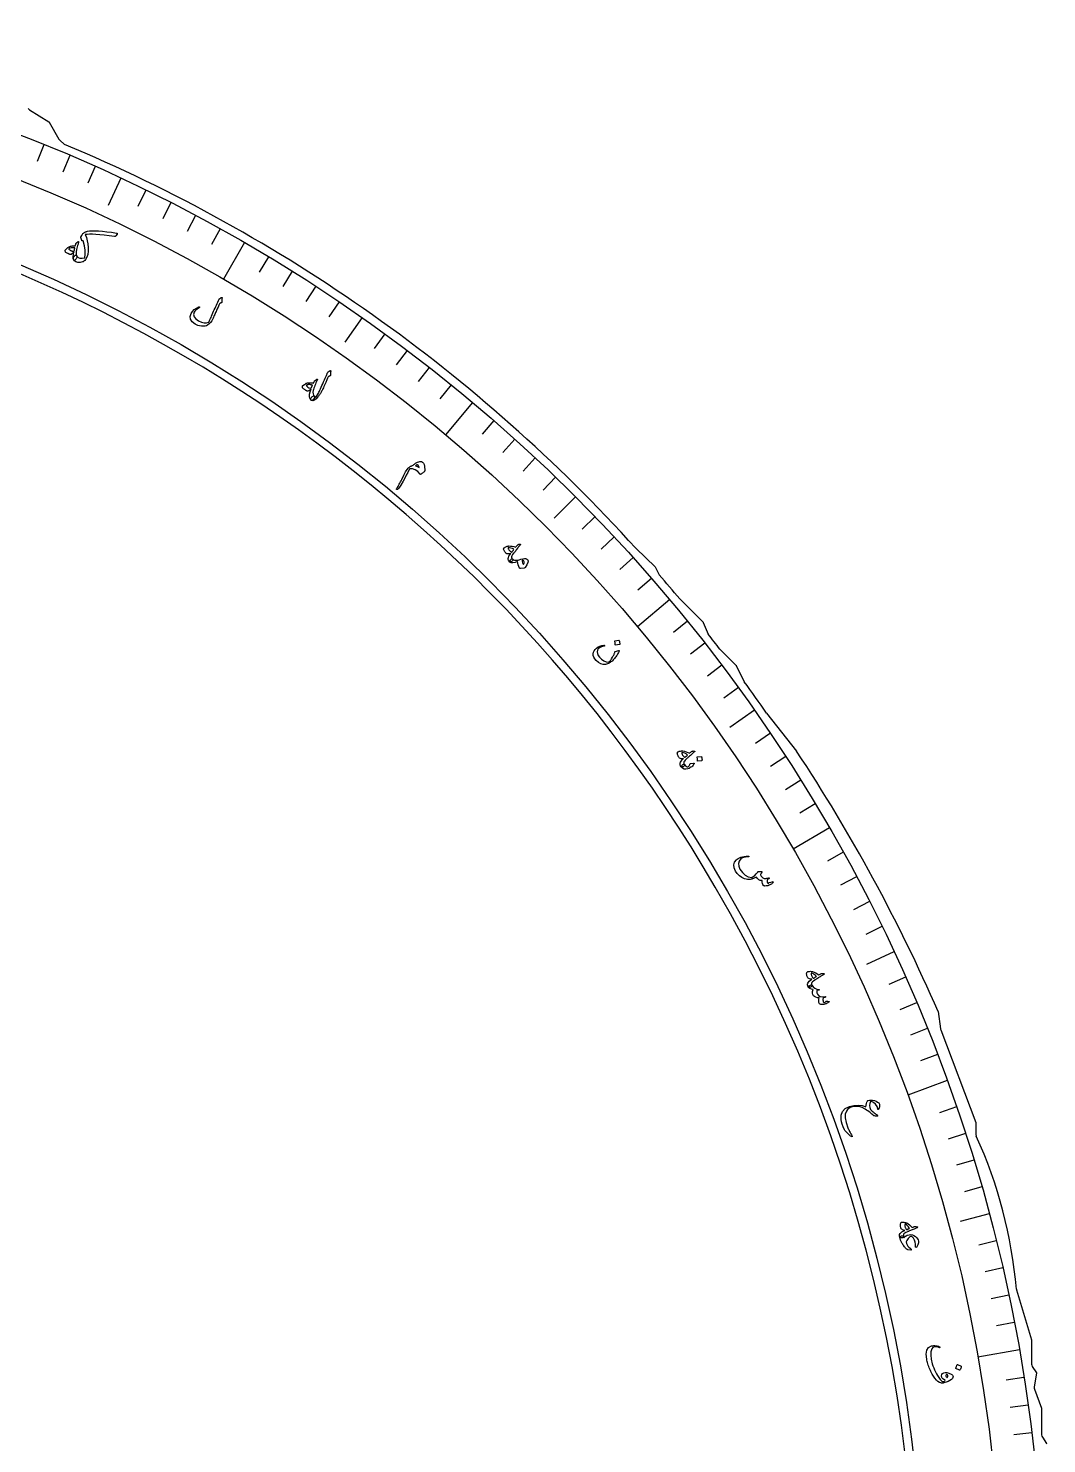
# Model space of a CAD drawing. Header units: millimetres. Extents: x -56 to 56, y -56 to 69.
# Drawn here: x 20.14 to 55.32, y 6.35 to 55.22 of the extents above; entities that cross this region are included whole.
import ezdxf

# ---------------------------------------------------------------- set-up
doc = ezdxf.new("R2010")
doc.units = ezdxf.units.MM
for name, color, linetype in [('CUT_INNER', 6, 'Continuous'), ('CUT_OUTER', 1, 'Continuous'), ('ENGRAVE', 7, 'Continuous'), ('ENGRAVE_FINE', 8, 'Continuous'), ('TEXT', 5, 'Continuous')]:
    doc.layers.add(name, color=color, linetype=linetype)

msp = doc.modelspace()

# ---------------------------------------------------------------- linework, layer by layer
at = {"layer": 'CUT_INNER'}
for centre, radius, start, end in [((0.0002, -0.0002), 50.7824, 92.30528, 30.23463), ((0.0007, 0.0007), 50.7815, 30.2341, 87.69566)]:
    msp.add_arc(centre, radius, start, end, dxfattribs=at)
at = {"layer": 'CUT_OUTER'}
for points in [[(20.1883, 52.4026), (20.856, 51.9855), (20.859, 51.9834), (20.861, 51.9803), (21.1948, 51.3951)], [(21.2274, 51.3555), (21.3992, 51.2084)], [(41.1367, 37.2561), (41.7969, 36.6295), (41.7992, 36.6271), (41.8007, 36.6243), (41.9357, 36.3541)], [(42.6461, 35.5182), (43.454, 34.71), (43.4564, 34.7074), (43.4579, 34.7042), (43.6308, 34.3012)], [(44.0362, 33.7793), (44.5881, 33.2274), (44.5907, 33.2244), (44.5927, 33.2209), (44.8746, 32.6572)], [(45.644, 31.5728), (46.6817, 30.2622)], [(51.571, 21.2709), (51.5717, 21.2672), (51.6559, 20.6768), (51.6592, 20.6607), (51.6642, 20.6449), (52.8786, 17.4352), (52.8797, 17.432), (52.8798, 17.4286), (52.8798, 17.0195)], [(54.2741, 11.6845), (54.2761, 11.6734), (54.2789, 11.6625), (54.798, 9.9319), (54.7989, 9.9284), (54.799, 9.9248), (54.799, 9.1015)], [(54.8243, 9.0181), (54.9719, 8.7975), (54.9737, 8.7945), (54.9733, 8.791), (54.8933, 8.3102)], [(54.9008, 8.233), (55.147, 7.5761), (55.148, 7.5729), (55.1481, 7.5696), (55.1481, 6.6584)], [(55.1734, 6.575), (55.3207, 6.3547), (55.3228, 6.3514)]]:
    msp.add_lwpolyline(points, dxfattribs=at)
for centre, radius, start, end in [((20.2678, 52.5298), 0.15, 213.69942, 238.00281), ((21.325, 51.4694), 0.15, 209.70003, 229.40728), ((0.0043, 0.0052), 55.4933, 42.16503, 67.3227), ((3.073, 2.6052), 51.4713, 39.75026, 40.97145), ((10.1859, 7.909), 42.6041, 37.38905, 38.27778), ((2.8451, 2.0181), 52.0119, 34.62695, 36.09173), ((-2.5961, -2.3592), 59.097, 23.568969, 33.504166), ((53.0298, 17.0195), 0.15, 180, 198.00746), ((38.4025, 10.3486), 15.9277, 4.81116, 24.57712), ((54.949, 9.1015), 0.15, 180, 213.7742), ((55.0413, 8.2856), 0.15, 170.55736, 200.54106), ((55.2981, 6.6584), 0.15, 180, 213.7742)]:
    msp.add_arc(centre, radius, start, end, dxfattribs=at)
at = {"layer": 'ENGRAVE'}
for points in [[(23.3357, 50.0436), (22.8971, 49.1029)], [(27.6085, 47.8193), (26.882, 46.561)], [(31.6711, 45.2311), (31.0759, 44.3809)], [(35.4928, 42.2986), (34.5588, 41.1856)], [(39.0443, 39.0443), (38.3104, 38.3104)], [(42.2986, 35.4928), (41.1856, 34.5588)], [(45.2311, 31.6711), (44.3809, 31.0759)], [(47.8193, 27.6085), (46.561, 26.882)], [(50.0436, 23.3357), (49.1029, 22.8971)], [(51.887, 18.8853), (50.5216, 18.3884)], [(53.3355, 14.2912), (52.333, 14.0226)], [(54.3781, 9.5883), (52.9472, 9.336)]]:
    msp.add_lwpolyline(points, dxfattribs=at)
for radius in [55.2169, 53.764, 51.0656]:
    msp.add_circle((0, 0), radius, dxfattribs=at)
at = {"layer": 'ENGRAVE_FINE'}
for points in [[(20.6846, 51.1963), (20.4514, 50.6189)], [(21.575, 50.8275), (21.3317, 50.2543)], [(22.4588, 50.4432), (22.2055, 49.8743)], [(24.2055, 49.6287), (23.9325, 49.069)], [(25.068, 49.1987), (24.7853, 48.6438)], [(25.9228, 48.7537), (25.6304, 48.2039)], [(26.7697, 48.2938), (26.4678, 47.7492)], [(28.4388, 47.3302), (28.1181, 46.7964)], [(29.2605, 46.8266), (28.9305, 46.2985)], [(30.0733, 46.3088), (29.7342, 45.7866)], [(30.8769, 45.7769), (30.5287, 45.2607)], [(32.4557, 44.6715), (32.0897, 44.1677)], [(33.2304, 44.0982), (32.8556, 43.6009)], [(33.9949, 43.5116), (33.6116, 43.0208)], [(34.7492, 42.9116), (34.3573, 42.4277)], [(36.2256, 41.6728), (35.817, 41.2028)], [(36.9474, 41.0342), (36.5307, 40.5714)], [(37.6579, 40.3831), (37.2332, 39.9277)], [(38.3569, 39.7197), (37.9243, 39.2718)], [(39.7197, 38.3569), (39.2718, 37.9243)], [(40.3831, 37.6579), (39.9277, 37.2332)], [(41.0342, 36.9474), (40.5714, 36.5307)], [(41.6728, 36.2256), (41.2028, 35.817)], [(42.9116, 34.7492), (42.4277, 34.3573)], [(43.5116, 33.9949), (43.0208, 33.6116)], [(44.0982, 33.2304), (43.6009, 32.8556)], [(44.6715, 32.4557), (44.1677, 32.0897)], [(45.7769, 30.8769), (45.2607, 30.5287)], [(46.3088, 30.0733), (45.7866, 29.7342)], [(46.8266, 29.2605), (46.2985, 28.9305)], [(47.3302, 28.4388), (46.7964, 28.1181)], [(48.2938, 26.7697), (47.7492, 26.4678)], [(48.7537, 25.9228), (48.2039, 25.6304)], [(49.1987, 25.068), (48.6438, 24.7853)], [(49.6287, 24.2055), (49.069, 23.9325)], [(50.4432, 22.4588), (49.8743, 22.2055)], [(50.8275, 21.575), (50.2543, 21.3317)], [(51.1963, 20.6846), (50.6189, 20.4514)], [(51.5495, 19.788), (50.9681, 19.5648)], [(52.2087, 17.9769), (51.6199, 17.7741)], [(52.5144, 17.063), (51.9222, 16.8705)], [(52.8042, 16.1439), (52.2087, 15.9618)], [(53.0779, 15.2199), (52.4794, 15.0482)], [(53.5768, 13.3582), (52.9726, 13.2075)], [(53.8017, 12.4211), (53.195, 12.281)], [(54.0103, 11.4802), (53.4012, 11.3508)], [(54.2025, 10.5359), (53.5912, 10.4171)], [(54.5371, 8.6378), (53.9221, 8.5404)], [(54.6796, 7.6847), (54.0629, 7.598)], [(54.8054, 6.7293), (54.1873, 6.6534)]]:
    msp.add_lwpolyline(points, dxfattribs=at)
at = {"layer": 'TEXT'}
for points in [[(23.1955, 48.1481), (23.2112, 48.1437), (23.2185, 48.1357), (23.2176, 48.1242), (23.2084, 48.1092), (23.163, 48.0552), (23.1506, 48.0418), (23.1388, 48.0324), (23.1277, 48.027), (23.1171, 48.0256), (22.9318, 48.0509), (22.7634, 48.0713), (22.6119, 48.087), (22.4772, 48.0981), (22.3594, 48.1045), (22.2587, 48.1062), (22.175, 48.1031), (22.1084, 48.0954), (22.149, 47.9912), (22.1796, 47.883), (22.2004, 47.7707), (22.2113, 47.6544), (22.2103, 47.5251), (22.1943, 47.4121), (22.1637, 47.3155), (22.1183, 47.2352), (22.0914, 47.2022), (22.0654, 47.1768), (22.0405, 47.1591), (22.0166, 47.1491), (21.9303, 47.1345), (21.8546, 47.1372), (21.7894, 47.1571), (21.7348, 47.1942), (21.7155, 47.2191), (21.7066, 47.2491), (21.708, 47.2841), (21.7198, 47.3241), (21.7338, 47.354), (21.7491, 47.3739), (21.7654, 47.3839), (21.783, 47.3839), (21.7902, 47.3802), (21.7982, 47.3735), (21.8073, 47.3638), (21.8173, 47.3511), (21.8627, 47.3077), (21.9235, 47.284), (21.9999, 47.28), (22.0919, 47.2955), (22.1107, 47.4162), (22.1085, 47.5536), (22.085, 47.708), (22.0399, 47.8791), (22.0379, 47.8825), (22.035, 47.8844), (22.0312, 47.8847), (22.0265, 47.8836), (22.005, 47.8781), (22.0002, 47.8772), (21.9961, 47.8783), (21.9927, 47.8815), (21.9901, 47.8867), (21.9567, 47.9942), (21.9578, 48.0007), (21.9633, 48.0142), (21.9733, 48.0346), (21.9877, 48.0619), (22.004, 48.0905), (22.019, 48.1133), (22.0326, 48.1303), (22.0449, 48.1416), (22.0631, 48.1547), (22.0811, 48.1664), (22.0988, 48.1768), (22.1161, 48.1858), (22.1333, 48.1935), (22.1502, 48.2), (22.1669, 48.2054), (22.1834, 48.2095), (22.259, 48.22), (22.3491, 48.2255), (22.4538, 48.2259), (22.5731, 48.2212), (22.7068, 48.2111), (22.8552, 48.1957), (23.018, 48.1747), (23.1955, 48.1481)], [(21.8173, 47.3511), (21.8234, 47.3313), (21.8212, 47.3087), (21.8106, 47.2833), (21.7918, 47.2551), (21.7659, 47.2257), (21.745, 47.2088), (21.7289, 47.2043), (21.7177, 47.2124), (21.6986, 47.2618), (21.6926, 47.3268), (21.6998, 47.4073), (21.7202, 47.5032), (21.6814, 47.4591), (21.6475, 47.4289), (21.6185, 47.4127), (21.5945, 47.4105), (21.5834, 47.4133), (21.5717, 47.417), (21.5595, 47.4216), (21.5468, 47.427), (21.5335, 47.4332), (21.5197, 47.4398), (21.5053, 47.4468), (21.4904, 47.4543), (21.4648, 47.469), (21.4453, 47.482), (21.4317, 47.4933), (21.4242, 47.503), (21.4176, 47.5246), (21.4162, 47.5436), (21.42, 47.5601), (21.4291, 47.574), (21.4714, 47.6147), (21.5064, 47.6455), (21.5339, 47.6665), (21.5541, 47.6776), (21.578, 47.686), (21.6027, 47.6932), (21.6279, 47.6992), (21.6539, 47.704), (21.6807, 47.7077), (21.7086, 47.7103), (21.7376, 47.7117), (21.7677, 47.7119), (21.7857, 47.7702), (21.7895, 47.7823), (21.7941, 47.7924), (21.7996, 47.8007), (21.8059, 47.8071), (21.8648, 47.857), (21.8746, 47.862), (21.8802, 47.8589), (21.8817, 47.8476), (21.8791, 47.8283), (21.8626, 47.7702), (21.8478, 47.7169), (21.8347, 47.6682), (21.8233, 47.6242), (21.8138, 47.5848), (21.8065, 47.5501), (21.8013, 47.5201), (21.7982, 47.4948), (21.7963, 47.4514), (21.7989, 47.4129), (21.8059, 47.3795), (21.8173, 47.3511)], [(21.7504, 47.6328), (21.6838, 47.6386), (21.6266, 47.6354), (21.5788, 47.6232), (21.5403, 47.6021), (21.5478, 47.5902), (21.5589, 47.5783), (21.5737, 47.5665), (21.5921, 47.5548), (21.6032, 47.5491), (21.6146, 47.5439), (21.6263, 47.5391), (21.6383, 47.5346), (21.6506, 47.5308), (21.6634, 47.5277), (21.6766, 47.5253), (21.6903, 47.5237), (21.7082, 47.5264), (21.7228, 47.5387), (21.7341, 47.5607), (21.7421, 47.5922), (21.7445, 47.6073), (21.7467, 47.6191), (21.7486, 47.6276), (21.7504, 47.6328)], [(26.8089, 45.9248), (26.8137, 45.9275), (26.8185, 45.9286), (26.8233, 45.9282), (26.828, 45.9262), (26.832, 45.9229), (26.8345, 45.9184), (26.8353, 45.9128), (26.8346, 45.9062), (26.8293, 45.868), (26.8273, 45.8336), (26.8286, 45.8028), (26.8331, 45.7757), (26.8338, 45.7666), (26.8307, 45.7583), (26.8237, 45.7509), (26.8129, 45.7444), (26.8069, 45.7417), (26.8012, 45.7391), (26.7957, 45.7366), (26.7905, 45.7341), (26.7856, 45.7318), (26.7811, 45.7298), (26.777, 45.7279), (26.7732, 45.7263), (26.7666, 45.7232), (26.7604, 45.7185), (26.7547, 45.7122), (26.7494, 45.7043), (26.7374, 45.6802), (26.7248, 45.6537), (26.7114, 45.6248), (26.6973, 45.5936), (26.6824, 45.56), (26.6666, 45.5241), (26.6499, 45.4859), (26.6323, 45.4455), (26.6153, 45.4048), (26.599, 45.3667), (26.5835, 45.3312), (26.5687, 45.2984), (26.5546, 45.268), (26.5414, 45.2399), (26.5289, 45.2142), (26.5173, 45.1908), (26.48, 45.1233), (26.4376, 45.0634), (26.3901, 45.0113), (26.3375, 44.9669), (26.299, 44.9453), (26.2515, 44.9323), (26.1949, 44.9279), (26.1294, 44.932), (26.0622, 44.9429), (26.0019, 44.958), (25.9485, 44.9773), (25.9021, 45.0008), (25.7981, 45.0813), (25.7416, 45.1705), (25.7327, 45.2687), (25.7714, 45.3759), (25.8186, 45.4454), (25.8782, 45.5058), (25.9501, 45.5572), (26.0345, 45.5994), (26.0402, 45.6014), (26.0452, 45.6018), (26.0496, 45.6005), (26.0532, 45.5977), (26.0565, 45.5936), (26.0585, 45.5897), (26.0592, 45.5858), (26.0586, 45.582), (26.0568, 45.5769), (26.0541, 45.5725), (26.0505, 45.5689), (26.0459, 45.5661), (25.9805, 45.5235), (25.9299, 45.4844), (25.894, 45.4487), (25.8728, 45.4164), (25.8542, 45.3315), (25.874, 45.2536), (25.932, 45.1824), (26.0283, 45.1179), (26.1243, 45.0756), (26.2141, 45.0538), (26.2979, 45.0527), (26.3758, 45.0722), (26.3885, 45.0962), (26.4027, 45.1246), (26.4184, 45.1574), (26.4357, 45.1945), (26.4545, 45.2362), (26.4748, 45.2825), (26.4965, 45.3335), (26.5197, 45.3891), (26.5442, 45.4461), (26.5685, 45.5021), (26.5927, 45.5571), (26.6167, 45.611), (26.6406, 45.6639), (26.6646, 45.7156), (26.6885, 45.7662), (26.7125, 45.8157), (26.7336, 45.8645), (26.7369, 45.8695), (26.7405, 45.874), (26.7444, 45.8777), (26.7486, 45.8809)], [(29.987, 42.7111), (29.9763, 42.6498), (29.9793, 42.5966), (29.9959, 42.5515), (30.0263, 42.5145), (30.0343, 42.5039), (30.0373, 42.4906), (30.0354, 42.4746), (30.0284, 42.456), (30.0237, 42.4469), (30.0185, 42.4378), (30.0128, 42.4289), (30.0068, 42.42), (30.0002, 42.4113), (29.9929, 42.4031), (29.9851, 42.3954), (29.9766, 42.388), (29.9616, 42.3768), (29.9486, 42.3698), (29.9377, 42.3671), (29.9289, 42.3686), (29.9079, 42.3834), (29.8904, 42.4014), (29.8763, 42.4227), (29.8657, 42.4473), (29.8558, 42.5099), (29.8609, 42.5839), (29.881, 42.6695), (29.9161, 42.7665), (29.8699, 42.7268), (29.8308, 42.7011), (29.7986, 42.6895), (29.7735, 42.6919), (29.7625, 42.697), (29.7512, 42.7028), (29.7395, 42.7092), (29.7275, 42.7164), (29.7151, 42.7243), (29.7022, 42.7331), (29.6888, 42.7426), (29.6749, 42.753), (29.6499, 42.7729), (29.6316, 42.7896), (29.6201, 42.803), (29.6152, 42.8132), (29.6113, 42.836), (29.6128, 42.8554), (29.6199, 42.8715), (29.6324, 42.8844), (29.6799, 42.9185), (29.7182, 42.9439), (29.7475, 42.9604), (29.7676, 42.9682), (29.7912, 42.9733), (29.8162, 42.977), (29.8426, 42.9793), (29.8703, 42.9801), (29.8994, 42.9795), (29.9299, 42.9774), (29.9618, 42.9738), (29.9951, 42.9689), (30.0229, 43.0251), (30.0266, 43.0317), (30.03, 43.0377), (30.0332, 43.0432), (30.0361, 43.0481), (30.0389, 43.0524), (30.0418, 43.0559), (30.0448, 43.0587), (30.0478, 43.0608), (30.1151, 43.1027), (30.1259, 43.1071), (30.131, 43.103), (30.1305, 43.0905), (30.1244, 43.0697), (30.1012, 43.0208), (30.0798, 42.973), (30.0603, 42.9264), (30.0425, 42.8808), (30.0264, 42.8364), (30.0118, 42.7933), (29.9986, 42.7516), (29.987, 42.7111)], [(30.5586, 43.3965), (30.5653, 43.4009), (30.5715, 43.4031), (30.5773, 43.4029), (30.5826, 43.4005), (30.5864, 43.3967), (30.5887, 43.3919), (30.5894, 43.386), (30.5887, 43.3791), (30.582, 43.3452), (30.5796, 43.3129), (30.5815, 43.2819), (30.5879, 43.2524), (30.5886, 43.2408), (30.5852, 43.2309), (30.5778, 43.2228), (30.5662, 43.2163), (30.5594, 43.2136), (30.5525, 43.2108), (30.5455, 43.2082), (30.5384, 43.2056), (30.5314, 43.203), (30.5244, 43.2003), (30.5175, 43.1976), (30.5106, 43.1948), (30.5027, 43.182), (30.4844, 43.1435), (30.4559, 43.0792), (30.417, 42.9891), (30.3957, 42.9396), (30.3755, 42.8933), (30.3563, 42.8501), (30.3381, 42.8102), (30.3209, 42.7735), (30.3048, 42.7403), (30.2896, 42.7105), (30.2755, 42.6842), (30.2616, 42.6598), (30.2473, 42.6357), (30.2324, 42.612), (30.2171, 42.5886), (30.2013, 42.5655), (30.1849, 42.5425), (30.1679, 42.5197), (30.1503, 42.4971), (30.0861, 42.425), (30.0279, 42.3798), (29.9758, 42.3614), (29.9298, 42.3698), (29.9123, 42.3814), (29.9021, 42.396), (29.8992, 42.4135), (29.9035, 42.434), (29.913, 42.4549), (29.9258, 42.4738), (29.9419, 42.4906), (29.9613, 42.5053), (29.9817, 42.5172), (29.9991, 42.5228), (30.0136, 42.5222), (30.0251, 42.5154), (30.033, 42.5089), (30.0402, 42.503), (30.0466, 42.4979), (30.0521, 42.4934), (30.057, 42.4898), (30.0615, 42.487), (30.0656, 42.4851), (30.0692, 42.4842), (30.0882, 42.499), (30.1104, 42.5263), (30.1357, 42.5661), (30.1643, 42.6185), (30.1802, 42.6503), (30.198, 42.687), (30.2177, 42.7288), (30.2392, 42.7755), (30.2627, 42.8273), (30.2883, 42.8841), (30.316, 42.946), (30.3458, 43.0129), (30.3748, 43.0784), (30.4001, 43.136), (30.4218, 43.1858), (30.4398, 43.2277), (30.4542, 43.2617), (30.4652, 43.2876), (30.4727, 43.3056), (30.4767, 43.3156), (30.4829, 43.328), (30.4914, 43.3399), (30.5022, 43.3514), (30.5154, 43.3624), (30.5226, 43.3674), (30.5293, 43.3723), (30.5355, 43.3769), (30.5412, 43.3813), (30.5463, 43.3854), (30.5509, 43.3893), (30.555, 43.393), (30.5586, 43.3965)], [(29.9616, 42.8938), (29.9506, 42.8974), (29.9391, 42.901), (29.9271, 42.9044), (29.9145, 42.9077), (29.9013, 42.9107), (29.8874, 42.9129), (29.8728, 42.9145), (29.8574, 42.9153), (29.8423, 42.916), (29.8275, 42.9158), (29.813, 42.9146), (29.7988, 42.9126), (29.785, 42.9095), (29.7717, 42.9054), (29.7588, 42.9003), (29.7464, 42.8941), (29.7663, 42.8608), (29.7965, 42.8325), (29.8368, 42.809), (29.8874, 42.7903), (29.8974, 42.7904), (29.9075, 42.7948), (29.9179, 42.8035), (29.9285, 42.8166)], [(33.42, 40.1224), (33.4391, 40.1388), (33.4586, 40.1546), (33.4786, 40.1699), (33.4991, 40.1847), (33.5201, 40.1988), (33.5416, 40.2117), (33.5636, 40.2236), (33.5861, 40.2345), (33.6302, 40.2514), (33.669, 40.2608), (33.7026, 40.2627), (33.7309, 40.2571), (33.7647, 40.2374), (33.7922, 40.2041), (33.8132, 40.1571), (33.8278, 40.0965), (33.8308, 40.0785), (33.8331, 40.0605), (33.8349, 40.0425), (33.8362, 40.0244), (33.837, 40.0062), (33.8373, 39.9878), (33.8373, 39.9693), (33.8369, 39.9506), (33.836, 39.9403), (33.8338, 39.9314), (33.8302, 39.9238), (33.8253, 39.9177), (33.8008, 39.8969), (33.7788, 39.8785), (33.7594, 39.8624), (33.7424, 39.8486), (33.7281, 39.8373), (33.7169, 39.8287), (33.7087, 39.8228), (33.7035, 39.8195), (33.6954, 39.8169), (33.688, 39.8173), (33.6813, 39.8207), (33.6754, 39.827), (33.5947, 39.9172), (33.5085, 39.9766), (33.4171, 40.0053), (33.3206, 40.0032), (33.3117, 40.0005), (33.3044, 39.9964), (33.2988, 39.991), (33.2948, 39.9842), (33.2488, 39.8865), (33.199, 39.7863), (33.1455, 39.6836), (33.0883, 39.5784), (33.0073, 39.4402), (32.9427, 39.346), (32.8945, 39.2958), (32.8627, 39.2895), (32.8576, 39.2963), (32.8573, 39.3062), (32.8618, 39.3191), (32.8711, 39.3351), (32.8926, 39.3667), (32.9141, 39.4003), (32.9356, 39.436), (32.957, 39.4737), (32.9785, 39.5132), (33.0001, 39.5545), (33.0218, 39.5974), (33.0437, 39.6419), (33.1169, 39.7914), (33.1787, 39.9067), (33.2291, 39.9878), (33.2683, 40.0345), (33.2899, 40.0535), (33.3108, 40.0702), (33.3311, 40.0844), (33.3508, 40.0962), (33.3696, 40.1058), (33.3875, 40.1134), (33.4042, 40.1189), (33.42, 40.1224)], [(33.5186, 40.1149), (33.5335, 40.1103), (33.5486, 40.1048), (33.564, 40.0984), (33.5797, 40.0911), (33.5956, 40.0831), (33.6116, 40.0743), (33.6278, 40.0647), (33.6441, 40.0544), (33.6366, 40.0873), (33.6274, 40.1124), (33.6164, 40.1296), (33.6036, 40.139), (33.5832, 40.144), (33.5623, 40.1417), (33.5407, 40.132), (33.5186, 40.1149)], [(37.1253, 37.4084), (37.1387, 37.4088), (37.1446, 37.4045), (37.1432, 37.3956), (37.1343, 37.382), (37.1283, 37.3744), (37.1201, 37.3638), (37.1098, 37.3502), (37.0972, 37.3335), (37.0822, 37.3138), (37.0647, 37.2909), (37.0446, 37.2648), (37.0218, 37.2355), (36.9995, 37.2068), (36.9795, 37.1811), (36.9618, 37.1584), (36.9464, 37.1387), (36.9334, 37.1222), (36.9229, 37.1088), (36.9148, 37.0985), (36.9092, 37.0914), (36.8749, 37.0457), (36.852, 37.0065), (36.8405, 36.9738), (36.8403, 36.9476), (36.8443, 36.9332), (36.852, 36.9188), (36.8635, 36.9042), (36.8786, 36.8895), (36.886, 36.8793), (36.8884, 36.8682), (36.8859, 36.8563), (36.8785, 36.8435), (36.8673, 36.8304), (36.8546, 36.8186), (36.8404, 36.8079), (36.8247, 36.7985), (36.81, 36.7919), (36.7976, 36.7883), (36.7876, 36.788), (36.7798, 36.7907), (36.7515, 36.8196), (36.7321, 36.8494), (36.7215, 36.8802), (36.7198, 36.912), (36.7278, 36.9483), (36.7452, 36.9891), (36.772, 37.0345), (36.8082, 37.0845), (36.7665, 37.0736), (36.7302, 37.0685), (36.6991, 37.0693), (36.6734, 37.0761), (36.6568, 37.0858), (36.6399, 37.0999), (36.6227, 37.1184), (36.6052, 37.1413), (36.5885, 37.1672), (36.5761, 37.1906), (36.5679, 37.2114), (36.564, 37.2297), (36.5639, 37.2476), (36.5673, 37.2629), (36.5741, 37.2756), (36.5844, 37.2858), (36.5996, 37.2962), (36.6179, 37.3062), (36.6394, 37.3158), (36.6641, 37.325), (36.6898, 37.3334), (36.7109, 37.3394), (36.7276, 37.343), (36.7397, 37.3443), (36.7974, 37.3414), (36.8563, 37.334), (36.9163, 37.3222), (36.9774, 37.3059), (36.9969, 37.3284), (37.014, 37.3477), (37.0286, 37.3637), (37.0408, 37.3764), (37.0518, 37.3863), (37.0629, 37.3938), (37.0742, 37.3989), (37.0857, 37.4018)], [(36.9185, 37.2309), (36.8649, 37.2569), (36.8141, 37.2736), (36.7664, 37.2811), (36.7216, 37.2793), (36.717, 37.2776), (36.7142, 37.2746), (36.7132, 37.2704), (36.714, 37.265), (36.7207, 37.2487), (36.7295, 37.2326), (36.7404, 37.2167), (36.7534, 37.2011), (36.7685, 37.1856), (36.7858, 37.1704), (36.8052, 37.1554), (36.8267, 37.1406), (36.8304, 37.1386), (36.8349, 37.1373), (36.8403, 37.1365), (36.8465, 37.1362), (36.8548, 37.1459), (36.8633, 37.1562), (36.872, 37.1671), (36.8809, 37.1786), (36.89, 37.1908), (36.8993, 37.2035), (36.9088, 37.2169), (36.9185, 37.2309)], [(37.3847, 36.8822), (37.4066, 36.8354), (37.4003, 36.7724), (37.3655, 36.6935), (37.3024, 36.5985), (37.2973, 36.5922), (37.2919, 36.5876), (37.2862, 36.5846), (37.2803, 36.5833), (37.1442, 36.569), (37.1355, 36.5686), (37.1278, 36.5707), (37.1213, 36.5753), (37.1159, 36.5823), (37.0894, 36.6373), (37.0691, 36.6937), (37.055, 36.7514), (37.0472, 36.8105), (36.9572, 36.7749), (36.8826, 36.7597), (36.8235, 36.765), (36.7798, 36.7907), (36.7774, 36.7961), (36.7777, 36.8044), (36.7807, 36.8158), (36.7865, 36.8302), (36.8048, 36.8618), (36.8224, 36.8842), (36.8394, 36.8975), (36.8556, 36.9016), (36.8616, 36.9004), (36.8674, 36.898), (36.8731, 36.8944), (36.8786, 36.8895), (36.9078, 36.8689), (36.9438, 36.8562), (36.9866, 36.8514), (37.0364, 36.8544), (37.062, 36.8595), (37.1026, 36.8694), (37.1581, 36.8839), (37.2287, 36.9031), (37.2785, 36.9127), (37.3211, 36.9124), (37.3565, 36.9023), (37.3847, 36.8822)], [(37.1978, 36.855), (37.201, 36.8172), (37.21, 36.7797), (37.2247, 36.7424), (37.2452, 36.7054), (37.2654, 36.7284), (37.2774, 36.7518), (37.2811, 36.7755), (37.2766, 36.7996), (37.2651, 36.8212), (37.2482, 36.8377), (37.2257, 36.8489), (37.1978, 36.855)], [(40.5508, 33.7157), (40.539, 33.6889), (40.5261, 33.6616), (40.512, 33.6339), (40.4968, 33.6058), (40.4801, 33.5773), (40.4618, 33.5483), (40.4417, 33.519), (40.4199, 33.4894), (40.3974, 33.4608), (40.3741, 33.4337), (40.3498, 33.4082), (40.3246, 33.3842), (40.2985, 33.3617), (40.2713, 33.3406), (40.2431, 33.3209), (40.2139, 33.3026), (40.1814, 33.2855), (40.1493, 33.2722), (40.1176, 33.2627), (40.0863, 33.2571), (40.0037, 33.2576), (39.9219, 33.2805), (39.8408, 33.3257), (39.7604, 33.3931), (39.7109, 33.4491), (39.6763, 33.5056), (39.6567, 33.5627), (39.652, 33.6203), (39.662, 33.6753), (39.6848, 33.7267), (39.7203, 33.7745), (39.7686, 33.8187), (39.8271, 33.8569), (39.8899, 33.8857), (39.9571, 33.9052), (40.0287, 33.9152), (40.038, 33.9151), (40.0448, 33.9131), (40.0491, 33.9092), (40.0509, 33.9034), (40.0505, 33.8964), (40.0463, 33.8909), (40.0382, 33.8869), (40.0262, 33.8846), (39.9426, 33.8642), (39.8774, 33.8338), (39.8305, 33.7936), (39.8019, 33.7434), (39.7921, 33.6878), (39.8013, 33.6289), (39.8295, 33.5666), (39.8767, 33.5008), (39.9467, 33.4323), (40.0221, 33.3822), (40.103, 33.3503), (40.1896, 33.3367), (40.192, 33.337), (40.1949, 33.3382), (40.1984, 33.3403), (40.2023, 33.3433), (40.2308, 33.3698), (40.2604, 33.4051), (40.2911, 33.4491), (40.3228, 33.5019), (40.338, 33.5294), (40.3518, 33.5553), (40.3643, 33.5796), (40.3755, 33.6024), (40.3852, 33.6235), (40.3934, 33.6431), (40.3999, 33.6611), (40.4048, 33.6775), (40.4077, 33.6858), (40.4114, 33.6921), (40.4158, 33.6966), (40.4211, 33.6992), (40.5394, 33.7367), (40.5473, 33.7376), (40.5519, 33.7344), (40.5531, 33.7271), (40.5508, 33.7157)], [(40.5433, 34.0876), (40.5461, 34.0873), (40.5487, 34.086), (40.5513, 34.0835), (40.5538, 34.08), (40.5641, 34.0487), (40.5711, 34.0171), (40.5749, 33.985), (40.5755, 33.9526), (40.5747, 33.9488), (40.573, 33.9459), (40.5704, 33.9442), (40.567, 33.9435), (40.4292, 33.9242), (40.4253, 33.9245), (40.4225, 33.9267), (40.4209, 33.931), (40.4204, 33.9372), (40.4199, 33.9425), (40.419, 33.9508), (40.4177, 33.9621), (40.4158, 33.9763), (40.4135, 33.9936), (40.4104, 34.0142), (40.4065, 34.038), (40.402, 34.0651), (40.4018, 34.069), (40.4025, 34.0717), (40.4043, 34.0732), (40.4071, 34.0735)], [(43.1467, 30.2661), (43.16, 30.2641), (43.1651, 30.2589), (43.1621, 30.2503), (43.1509, 30.2385), (43.1437, 30.2321), (43.1338, 30.2231), (43.1211, 30.2115), (43.1058, 30.1973), (43.0876, 30.1805), (43.0663, 30.1611), (43.0419, 30.139), (43.0144, 30.1142), (42.9873, 30.0899), (42.963, 30.0681), (42.9416, 30.0489), (42.923, 30.0322), (42.9073, 30.0182), (42.8946, 30.0069), (42.8848, 29.9982), (42.878, 29.9923), (42.8363, 29.9533), (42.8068, 29.9188), (42.7896, 29.8886), (42.7848, 29.8628), (42.7863, 29.848), (42.7913, 29.8324), (42.8, 29.8161), (42.8123, 29.7989), (42.8178, 29.7875), (42.8182, 29.7762), (42.8137, 29.7649), (42.8041, 29.7537), (42.7908, 29.7427), (42.7762, 29.7333), (42.7603, 29.7253), (42.7432, 29.7189), (42.7275, 29.7149), (42.7147, 29.7136), (42.7048, 29.715), (42.6976, 29.7191), (42.6749, 29.7525), (42.661, 29.7853), (42.656, 29.8175), (42.6599, 29.8491), (42.6742, 29.8834), (42.6985, 29.9205), (42.733, 29.9605), (42.7775, 30.0033), (42.7345, 29.9998), (42.6978, 30.0013), (42.6674, 30.0076), (42.6433, 30.0188), (42.6286, 30.0313), (42.6145, 30.0482), (42.6008, 30.0694), (42.5876, 30.095), (42.5758, 30.1235), (42.5677, 30.1487), (42.5633, 30.1706), (42.5627, 30.1893), (42.5658, 30.2069), (42.5718, 30.2214), (42.5808, 30.2327), (42.5927, 30.2409), (42.6094, 30.2484), (42.6293, 30.255), (42.6522, 30.2607), (42.6781, 30.2654), (42.7048, 30.2691), (42.7267, 30.2713), (42.7437, 30.2719), (42.7559, 30.271), (42.8122, 30.258), (42.8688, 30.2403), (42.9258, 30.2181), (42.9831, 30.1913), (43.0063, 30.2101), (43.0265, 30.226), (43.0437, 30.2392), (43.0579, 30.2495), (43.0704, 30.2573), (43.0827, 30.2627), (43.0948, 30.2658), (43.1066, 30.2666)], [(43.0196, 29.8297), (43.1235, 29.8487), (43.1359, 29.8494), (43.1429, 29.846), (43.1445, 29.8384), (43.1407, 29.8266), (43.1246, 29.7984), (43.1056, 29.772), (43.0838, 29.7475), (43.0591, 29.7248), (43.0315, 29.704), (43.0006, 29.6849), (42.9665, 29.6676), (42.9292, 29.6521), (42.8599, 29.6353), (42.7982, 29.6409), (42.7442, 29.6689), (42.6976, 29.7191), (42.6972, 29.7284), (42.7048, 29.7434), (42.7204, 29.7643), (42.7441, 29.791), (42.7579, 29.8036), (42.7707, 29.8119), (42.7824, 29.8159), (42.7931, 29.8157), (42.7986, 29.8135), (42.8037, 29.8099), (42.8083, 29.8051), (42.8123, 29.7989), (42.8379, 29.7645), (42.8663, 29.7389), (42.8976, 29.7221), (42.9317, 29.714), (42.9339, 29.7141), (42.9361, 29.7152), (42.9383, 29.7172), (42.9406, 29.7202), (42.9552, 29.7377), (42.9684, 29.7578), (42.9803, 29.7806), (42.9908, 29.8059), (42.9952, 29.8149), (43.0015, 29.8218), (43.0096, 29.8268), (43.0196, 29.8297)], [(42.9119, 30.1279), (42.8636, 30.163), (42.8167, 30.1884), (42.771, 30.2041), (42.7266, 30.2103), (42.7218, 30.2094), (42.7185, 30.207), (42.7168, 30.203), (42.7166, 30.1976), (42.7203, 30.1803), (42.7261, 30.1629), (42.734, 30.1454), (42.7441, 30.1277), (42.7563, 30.1098), (42.7706, 30.0918), (42.787, 30.0735), (42.8055, 30.0552), (42.8088, 30.0526), (42.8131, 30.0505), (42.8182, 30.0488), (42.8242, 30.0474), (42.8341, 30.0555), (42.8443, 30.0641), (42.8548, 30.0733), (42.8656, 30.0831), (42.8767, 30.0934), (42.8881, 30.1044), (42.8998, 30.1159), (42.9119, 30.1279)], [(43.3937, 30.0719), (43.3965, 30.0714), (43.399, 30.0699), (43.4013, 30.0672), (43.4034, 30.0634), (43.4107, 30.0314), (43.4147, 29.9993), (43.4155, 29.9672), (43.413, 29.9349), (43.4118, 29.9311), (43.4099, 29.9285), (43.4072, 29.927), (43.4037, 29.9266), (43.2649, 29.92), (43.261, 29.9206), (43.2584, 29.9231), (43.2572, 29.9275), (43.2573, 29.9337), (43.2573, 29.9391), (43.2572, 29.9474), (43.2569, 29.9587), (43.2565, 29.973), (43.2557, 29.9904), (43.2546, 30.0111), (43.253, 30.0351), (43.2511, 30.0624), (43.2512, 30.0663), (43.2522, 30.069), (43.2541, 30.0703), (43.2569, 30.0703)], [(45.8471, 25.7546), (45.8544, 25.7555), (45.8603, 25.7548), (45.865, 25.7525), (45.8683, 25.7486), (45.8708, 25.7425), (45.8715, 25.7365), (45.8704, 25.7306), (45.8674, 25.7248), (45.8548, 25.7076), (45.8369, 25.6903), (45.8137, 25.6729), (45.7852, 25.6555), (45.736, 25.6318), (45.6858, 25.6154), (45.6347, 25.6062), (45.5826, 25.6042), (45.5689, 25.6059), (45.557, 25.6094), (45.547, 25.6148), (45.5387, 25.6222), (45.518, 25.654), (45.5038, 25.6929), (45.496, 25.7387), (45.4947, 25.7916), (45.4285, 25.7991), (45.3745, 25.8218), (45.3326, 25.8595), (45.3027, 25.9123), (45.2733, 25.8978), (45.2446, 25.8847), (45.2165, 25.8729), (45.1891, 25.8625), (45.1622, 25.8533), (45.1356, 25.8454), (45.1093, 25.8387), (45.0834, 25.8331), (45.0345, 25.8266), (44.9855, 25.8275), (44.9362, 25.8358), (44.8867, 25.8514), (44.7899, 25.8988), (44.7059, 25.9593), (44.6347, 26.0331), (44.5762, 26.1202), (44.5304, 26.2301), (44.5195, 26.332), (44.5435, 26.426), (44.6026, 26.5122), (44.6289, 26.5348), (44.6631, 26.5562), (44.7051, 26.5765), (44.7551, 26.5957), (44.8123, 26.6127), (44.8745, 26.6257), (44.9419, 26.6346), (45.0143, 26.6396), (45.0191, 26.6394), (45.0232, 26.6381), (45.0267, 26.6357), (45.0294, 26.6323), (45.0313, 26.6283), (45.0322, 26.6245), (45.0322, 26.6207), (45.0312, 26.6171), (45.0286, 26.6136), (45.0253, 26.6109), (45.0213, 26.6092), (45.0165, 26.6084), (44.9211, 26.6002), (44.8465, 26.587), (44.7926, 26.569), (44.7593, 26.5461), (44.7028, 26.4673), (44.6785, 26.3818), (44.6862, 26.2894), (44.7259, 26.1901), (44.8086, 26.0672), (44.9042, 25.9779), (45.0128, 25.9221), (45.1346, 25.8998), (45.1885, 25.931), (45.2405, 25.9726), (45.2905, 26.0245), (45.3387, 26.0867), (45.3432, 26.0937), (45.3479, 26.0987), (45.3528, 26.1019), (45.3579, 26.1031), (45.3771, 26.1045), (45.3951, 26.1057), (45.4121, 26.1067), (45.4279, 26.1075), (45.4424, 26.108), (45.4555, 26.1081), (45.4671, 26.1079), (45.4773, 26.1072), (45.482, 26.1062), (45.485, 26.104), (45.4862, 26.1005), (45.4856, 26.0958), (45.4847, 26.0931), (45.4832, 26.0891), (45.4811, 26.0838), (45.4783, 26.0773), (45.4749, 26.0697), (45.4706, 26.0612), (45.4655, 26.0518), (45.4595, 26.0414), (45.4484, 26.021), (45.4411, 26.0049), (45.4375, 25.9932), (45.4376, 25.9859), (45.4547, 25.9492), (45.4807, 25.9175), (45.5156, 25.8909), (45.5595, 25.8694), (45.5826, 25.8656), (45.6157, 25.8677), (45.6589, 25.8758), (45.7121, 25.8897), (45.7172, 25.891), (45.7221, 25.8909), (45.727, 25.8894), (45.7318, 25.8865), (45.7355, 25.8834), (45.7382, 25.8798), (45.7398, 25.8759), (45.7402, 25.8716), (45.7347, 25.8616), (45.7199, 25.8507), (45.6959, 25.8388), (45.6626, 25.8259), (45.6613, 25.7891), (45.6668, 25.7537), (45.6791, 25.7196), (45.6982, 25.687), (45.7078, 25.6929), (45.7151, 25.6987), (45.7201, 25.7043), (45.7228, 25.7097), (45.7249, 25.7154), (45.7278, 25.7197), (45.7315, 25.7227), (45.736, 25.7243)], [(47.621, 22.5813), (47.6337, 22.5772), (47.6379, 22.5712), (47.6335, 22.5632), (47.6205, 22.5534), (47.6123, 22.5483), (47.601, 22.5411), (47.5866, 22.5318), (47.5691, 22.5204), (47.5484, 22.5069), (47.5241, 22.4914), (47.4963, 22.4737), (47.465, 22.4539), (47.4342, 22.4344), (47.4066, 22.417), (47.3823, 22.4017), (47.3611, 22.3884), (47.3433, 22.3773), (47.3288, 22.3682), (47.3178, 22.3613), (47.3101, 22.3566), (47.2624, 22.3252), (47.2275, 22.2961), (47.2055, 22.2693), (47.1964, 22.2446), (47.1954, 22.2298), (47.1977, 22.2136), (47.2036, 22.196), (47.2128, 22.1771), (47.2162, 22.1649), (47.2148, 22.1536), (47.2084, 22.1433), (47.1971, 22.1338), (47.1821, 22.1253), (47.1661, 22.1184), (47.1492, 22.1133), (47.1312, 22.1097), (47.1151, 22.1085), (47.1022, 22.1094), (47.0927, 22.1124), (47.0863, 22.1177), (47.0695, 22.1544), (47.0613, 22.1891), (47.0618, 22.2216), (47.071, 22.2522), (47.0908, 22.2835), (47.1211, 22.316), (47.1617, 22.3496), (47.2128, 22.3843), (47.1699, 22.3882), (47.1339, 22.3958), (47.105, 22.4071), (47.0831, 22.4222), (47.0708, 22.437), (47.0597, 22.456), (47.0498, 22.4792), (47.0411, 22.5067), (47.0342, 22.5368), (47.0305, 22.563), (47.0298, 22.5853), (47.0324, 22.6038), (47.0384, 22.6207), (47.0467, 22.6339), (47.0575, 22.6436), (47.0706, 22.6497), (47.0884, 22.6543), (47.1091, 22.6574), (47.1325, 22.6592), (47.1589, 22.6595), (47.1859, 22.6586), (47.2078, 22.6571), (47.2247, 22.6549), (47.2365, 22.6519), (47.2898, 22.6296), (47.3427, 22.6027), (47.3951, 22.5712), (47.4471, 22.5351), (47.4731, 22.5497), (47.4957, 22.5621), (47.5149, 22.5722), (47.5306, 22.5799), (47.5443, 22.5855), (47.5574, 22.5888), (47.5698, 22.5898), (47.5815, 22.5886)], [(47.3662, 22.4846), (47.3246, 22.5273), (47.2826, 22.5602), (47.2402, 22.5835), (47.1974, 22.597), (47.1925, 22.5969), (47.1889, 22.5951), (47.1865, 22.5915), (47.1855, 22.5861), (47.1862, 22.5685), (47.189, 22.5504), (47.1939, 22.5318), (47.2008, 22.5126), (47.2098, 22.4929), (47.2209, 22.4727), (47.234, 22.452), (47.2492, 22.4308), (47.252, 22.4277), (47.2558, 22.4249), (47.2606, 22.4224), (47.2663, 22.42), (47.2774, 22.4263), (47.2889, 22.4331), (47.3008, 22.4404), (47.3131, 22.4482), (47.3258, 22.4566), (47.3389, 22.4654), (47.3523, 22.4748), (47.3662, 22.4846)], [(47.8028, 21.6201), (47.8064, 21.6179), (47.8073, 21.614), (47.8056, 21.6082), (47.8014, 21.6006), (47.7929, 21.5907), (47.7792, 21.58), (47.7604, 21.5684), (47.7364, 21.5559), (47.7087, 21.5429), (47.6808, 21.5321), (47.6527, 21.5235), (47.6244, 21.5173), (47.5671, 21.5103), (47.5232, 21.5114), (47.4926, 21.5207), (47.4753, 21.5381), (47.4557, 21.589), (47.4478, 21.6408), (47.4516, 21.6935), (47.467, 21.7471), (47.4028, 21.7496), (47.3478, 21.7622), (47.302, 21.7849), (47.2654, 21.8178), (47.2416, 21.859), (47.2324, 21.9076), (47.2376, 21.9636), (47.2573, 22.027), (47.1943, 22.0416), (47.1448, 22.0615), (47.1088, 22.0869), (47.0863, 22.1177), (47.087, 22.1263), (47.0956, 22.1382), (47.112, 22.1534), (47.1363, 22.1719), (47.162, 22.1865), (47.1833, 22.1923), (47.2003, 22.1891), (47.2128, 22.1771), (47.2578, 22.1193), (47.3128, 22.076), (47.3779, 22.0471), (47.4532, 22.0327), (47.4573, 22.032), (47.4606, 22.0306), (47.4631, 22.0287), (47.4648, 22.0261), (47.466, 22.0226), (47.4664, 22.0192), (47.4658, 22.0157), (47.4644, 22.0123), (47.4575, 22.0074), (47.4432, 22.0046), (47.4216, 22.0036), (47.3927, 22.0046), (47.3819, 21.9807), (47.3798, 21.9504), (47.3864, 21.9136), (47.4017, 21.8705), (47.4364, 21.8239), (47.4925, 21.795), (47.5701, 21.7837), (47.6693, 21.7901), (47.6743, 21.7905), (47.6783, 21.7899), (47.6812, 21.7885), (47.683, 21.7861), (47.6845, 21.782), (47.685, 21.7781), (47.6846, 21.7743), (47.6832, 21.7708), (47.6805, 21.7674), (47.6774, 21.7648), (47.674, 21.7628), (47.6704, 21.7615), (47.6046, 21.7486), (47.5975, 21.7254), (47.5937, 21.6997), (47.5931, 21.6714), (47.5958, 21.6405), (47.6015, 21.6119), (47.6091, 21.5916), (47.6187, 21.5797), (47.6302, 21.5761), (47.6438, 21.5794), (47.6611, 21.5888), (47.682, 21.6043), (47.7065, 21.626), (47.7152, 21.6281), (47.7341, 21.6278), (47.7634, 21.6252), (47.8028, 21.6201)], [(49.526, 18.1142), (49.5406, 18.0935), (49.5494, 18.0682), (49.5524, 18.0386), (49.5495, 18.0046), (49.5461, 17.9865), (49.5421, 17.9697), (49.5376, 17.954), (49.5326, 17.9394), (49.5272, 17.9261), (49.5214, 17.914), (49.5153, 17.9031), (49.5089, 17.8934), (49.5018, 17.886), (49.4959, 17.8858), (49.4911, 17.8929), (49.4873, 17.9072), (49.4613, 17.9972), (49.4127, 18.0716), (49.3416, 18.1303), (49.2479, 18.1734), (49.2428, 18.1737), (49.2382, 18.1719), (49.2341, 18.168), (49.2306, 18.1621), (49.2104, 18.0941), (49.2052, 18.0267), (49.2149, 17.9599), (49.2397, 17.8936), (49.2464, 17.8825), (49.2576, 17.8692), (49.2734, 17.8535), (49.2938, 17.8355), (49.3333, 17.8037), (49.3682, 17.7755), (49.3985, 17.751), (49.4241, 17.7302), (49.445, 17.7131), (49.4614, 17.6997), (49.4731, 17.6901), (49.4802, 17.6841), (49.4874, 17.6746), (49.4864, 17.6677), (49.4773, 17.6635), (49.46, 17.662), (49.4129, 17.6631), (49.3771, 17.6658), (49.3526, 17.6704), (49.3394, 17.6767), (49.3143, 17.7017), (49.2863, 17.7276), (49.2553, 17.7544), (49.2215, 17.7821), (49.1847, 17.8106), (49.145, 17.84), (49.1023, 17.8703), (49.0568, 17.9014), (48.9509, 17.9583), (48.8396, 17.9898), (48.7228, 17.9961), (48.6006, 17.9772), (48.5384, 17.9554), (48.4845, 17.9244), (48.4389, 17.8843), (48.4016, 17.835), (48.3649, 17.733), (48.3622, 17.602), (48.3931, 17.4418), (48.4576, 17.2522), (48.4698, 17.2237), (48.4835, 17.1931), (48.4987, 17.1606), (48.5154, 17.1261), (48.5337, 17.0897), (48.5536, 17.0515), (48.5751, 17.0116), (48.5982, 16.9699), (48.6017, 16.9625), (48.6033, 16.9567), (48.6028, 16.9524), (48.6004, 16.9496), (48.5831, 16.9515), (48.5506, 16.9722), (48.5029, 17.0116), (48.4399, 17.0696), (48.4039, 17.1055), (48.375, 17.1379), (48.3533, 17.1668), (48.3389, 17.1921), (48.2953, 17.2901), (48.2614, 17.3811), (48.2373, 17.465), (48.2229, 17.542), (48.2249, 17.698), (48.2726, 17.8249), (48.3662, 17.9227), (48.506, 17.9913), (48.6647, 18.0314), (48.8132, 18.0434), (48.9517, 18.0272), (49.08, 17.9825), (49.0842, 18.0437), (49.0923, 18.0953), (49.1043, 18.1372), (49.1204, 18.1694), (49.128, 18.1794), (49.1372, 18.1877), (49.1481, 18.1943), (49.1606, 18.1992), (49.1965, 18.2068), (49.2316, 18.211), (49.2659, 18.2117), (49.2993, 18.209), (49.3698, 18.1952), (49.4311, 18.1748), (49.4831, 18.1478), (49.526, 18.1142)], [(50.8555, 13.8347), (50.8672, 13.8284), (50.8703, 13.8217), (50.8645, 13.8147), (50.85, 13.8073), (50.8411, 13.8038), (50.8287, 13.7987), (50.8129, 13.7921), (50.7937, 13.7839), (50.7708, 13.7743), (50.7442, 13.7632), (50.7137, 13.7507), (50.6794, 13.7368), (50.6457, 13.723), (50.6155, 13.7108), (50.5888, 13.7), (50.5657, 13.6906), (50.5461, 13.6828), (50.5303, 13.6764), (50.5182, 13.6716), (50.5098, 13.6683), (50.4573, 13.6458), (50.4178, 13.6233), (50.3915, 13.6008), (50.3782, 13.5781), (50.3745, 13.5637), (50.374, 13.5474), (50.3766, 13.529), (50.3824, 13.5087), (50.3836, 13.4961), (50.3802, 13.4853), (50.3721, 13.4762), (50.3593, 13.4689), (50.3431, 13.4632), (50.3261, 13.4592), (50.3085, 13.4571), (50.2902, 13.4568), (50.2741, 13.4584), (50.2616, 13.4616), (50.2527, 13.4663), (50.2474, 13.4726), (50.2373, 13.5117), (50.2354, 13.5472), (50.2416, 13.5792), (50.2561, 13.6076), (50.2811, 13.635), (50.3166, 13.6617), (50.3625, 13.6876), (50.4189, 13.7128), (50.3773, 13.7241), (50.3433, 13.7379), (50.3168, 13.7542), (50.2979, 13.7729), (50.2884, 13.7896), (50.2808, 13.8103), (50.2752, 13.8349), (50.2714, 13.8635), (50.27, 13.8943), (50.2709, 13.9207), (50.2742, 13.9428), (50.28, 13.9606), (50.2889, 13.9761), (50.2994, 13.9877), (50.3117, 13.9953), (50.3257, 13.999), (50.344, 14.0004), (50.3649, 13.9999), (50.3884, 13.9974), (50.4143, 13.9931), (50.4408, 13.9875), (50.4621, 13.9821), (50.4783, 13.9769), (50.4895, 13.972), (50.538, 13.9406), (50.5853, 13.9048), (50.6313, 13.8646), (50.6761, 13.8199), (50.7043, 13.8297), (50.7287, 13.8378), (50.7494, 13.8444), (50.7662, 13.8493), (50.7807, 13.8523), (50.7941, 13.8532), (50.8065, 13.8521), (50.8179, 13.8488)], [(50.5876, 13.7844), (50.5542, 13.8337), (50.5186, 13.8736), (50.481, 13.9039), (50.4413, 13.9248), (50.4364, 13.9256), (50.4325, 13.9244), (50.4296, 13.9213), (50.4276, 13.9162), (50.4252, 13.8987), (50.4248, 13.8804), (50.4263, 13.8612), (50.4297, 13.8411), (50.4351, 13.8202), (50.4424, 13.7984), (50.4517, 13.7756), (50.4629, 13.7521), (50.4652, 13.7486), (50.4684, 13.7451), (50.4727, 13.7417), (50.4779, 13.7384), (50.4899, 13.7427), (50.5024, 13.7473), (50.5154, 13.7524), (50.5289, 13.758), (50.5428, 13.7639), (50.5573, 13.7703), (50.5722, 13.7772), (50.5876, 13.7844)], [(50.6247, 13.0325), (50.524, 13.0498), (50.5138, 13.0526), (50.5053, 13.0557), (50.4985, 13.0591), (50.4935, 13.0626), (50.4714, 13.0818), (50.4499, 13.1029), (50.4291, 13.1259), (50.4088, 13.1509), (50.3889, 13.1777), (50.3693, 13.2061), (50.3499, 13.2361), (50.3308, 13.2678), (50.2981, 13.3279), (50.2732, 13.382), (50.2564, 13.4302), (50.2474, 13.4726), (50.2505, 13.4904), (50.2621, 13.5049), (50.2822, 13.5158), (50.311, 13.5232), (50.3379, 13.5263), (50.3585, 13.5259), (50.3728, 13.5221), (50.3808, 13.5147), (50.3812, 13.5132), (50.3816, 13.5117), (50.382, 13.5102), (50.3824, 13.5087), (50.3842, 13.4973), (50.3868, 13.4863), (50.39, 13.4756), (50.394, 13.4654), (50.416, 13.4907), (50.442, 13.5127), (50.4718, 13.5313), (50.5056, 13.5466), (50.5686, 13.5644), (50.6279, 13.5685), (50.6834, 13.5589), (50.7351, 13.5356), (50.7867, 13.5014), (50.8288, 13.4657), (50.8614, 13.4284), (50.8846, 13.3896), (50.8964, 13.3443), (50.893, 13.2885), (50.8745, 13.2224), (50.8406, 13.146), (50.8347, 13.1368), (50.8272, 13.1313), (50.8182, 13.1294), (50.8076, 13.1311), (50.7988, 13.1351), (50.793, 13.1413), (50.7902, 13.1498), (50.7904, 13.1604), (50.7925, 13.2366), (50.7812, 13.3097), (50.7567, 13.3794), (50.7188, 13.4458), (50.6994, 13.471), (50.6804, 13.4892), (50.6619, 13.5004), (50.6437, 13.5047), (50.6231, 13.5015), (50.599, 13.4888), (50.5713, 13.4667), (50.5401, 13.4354), (50.5098, 13.3992), (50.4884, 13.3671), (50.476, 13.3389), (50.4725, 13.3148), (50.4803, 13.2663), (50.4982, 13.2203), (50.5262, 13.1766), (50.5644, 13.1354), (50.6057, 13.0997), (50.6258, 13.0809), (50.6387, 13.065), (50.6445, 13.052), (50.6431, 13.042), (50.6394, 13.0372), (50.6351, 13.034), (50.6302, 13.0324), (50.6247, 13.0325)], [(52.0831, 8.6992), (52.0904, 8.6687), (52.0837, 8.6362), (52.063, 8.6015), (52.0283, 8.5647), (51.981, 8.5293), (51.9227, 8.4987), (51.8534, 8.4728), (51.7731, 8.4517), (51.7437, 8.446), (51.7159, 8.4436), (51.6897, 8.4443), (51.6652, 8.4483), (51.6142, 8.4681), (51.5632, 8.5015), (51.5121, 8.5486), (51.4607, 8.6094), (51.4357, 8.6443), (51.4116, 8.6806), (51.3882, 8.7182), (51.3657, 8.7573), (51.3439, 8.7978), (51.323, 8.8399), (51.3028, 8.8836), (51.2834, 8.9289), (51.265, 8.9746), (51.248, 9.0194), (51.2324, 9.0633), (51.2182, 9.1064), (51.2055, 9.1488), (51.1943, 9.1905), (51.1847, 9.2317), (51.1767, 9.2722), (51.1595, 9.4443), (51.1809, 9.5772), (51.2411, 9.671), (51.3405, 9.7258), (51.3648, 9.7315), (51.3931, 9.7353), (51.4253, 9.7374), (51.4614, 9.7376), (51.5017, 9.7344), (51.5416, 9.727), (51.5811, 9.7154), (51.6203, 9.6995), (51.6249, 9.6969), (51.6285, 9.6935), (51.6311, 9.6893), (51.6326, 9.6843), (51.6328, 9.6793), (51.6316, 9.675), (51.6288, 9.6714), (51.6245, 9.6685), (51.6195, 9.6666), (51.6147, 9.6659), (51.6101, 9.6664), (51.6056, 9.6682), (51.5168, 9.6943), (51.445, 9.695), (51.3902, 9.6704), (51.3523, 9.6207), (51.3218, 9.5211), (51.3147, 9.4022), (51.331, 9.2639), (51.3705, 9.1059), (51.393, 9.0375), (51.4189, 8.9696), (51.4481, 8.9021), (51.4807, 8.8351), (51.5167, 8.7685), (51.556, 8.7026), (51.5987, 8.6372), (51.6447, 8.5724), (51.6725, 8.5384), (51.7004, 8.5139), (51.7285, 8.4988), (51.7569, 8.4932), (51.7744, 8.5016), (51.7898, 8.5128), (51.8033, 8.5269), (51.8146, 8.5438), (51.815, 8.5456), (51.8136, 8.5475), (51.8104, 8.5496), (51.8055, 8.5517), (51.7664, 8.568), (51.7357, 8.5883), (51.7133, 8.6128), (51.6993, 8.6414), (51.6893, 8.6963), (51.6982, 8.7414), (51.7261, 8.7767), (51.7729, 8.8022), (51.8169, 8.8094), (51.873, 8.8038), (51.9414, 8.7854), (52.0219, 8.754), (52.0423, 8.7433), (52.0593, 8.7306), (52.0729, 8.7159), (52.0831, 8.6992)], [(52.364, 9.0291), (52.3663, 9.0274), (52.3679, 9.0249), (52.3689, 9.0215), (52.3692, 9.0172), (52.3624, 8.9849), (52.3525, 8.9539), (52.3397, 8.9242), (52.3238, 8.8959), (52.3212, 8.8929), (52.3183, 8.8913), (52.3152, 8.8911), (52.3118, 8.8922), (52.1831, 8.9453), (52.1799, 8.9475), (52.1786, 8.9509), (52.1793, 8.9554), (52.182, 8.961), (52.1843, 8.9659), (52.1877, 8.9735), (52.1922, 8.984), (52.1978, 8.9972), (52.2045, 9.0134), (52.2122, 9.0328), (52.2208, 9.0553), (52.2306, 9.0811), (52.2323, 9.0846), (52.2343, 9.0865), (52.2366, 9.0869), (52.2392, 9.0858)], [(51.87, 8.6462), (51.8779, 8.6417), (51.885, 8.6412), (51.8915, 8.6447), (51.8973, 8.6523), (51.9096, 8.6813), (51.9098, 8.7051), (51.8978, 8.7237), (51.8737, 8.737), (51.8668, 8.7381), (51.861, 8.7376), (51.8562, 8.7356), (51.8525, 8.7319), (51.8426, 8.708), (51.8422, 8.6858), (51.8513, 8.6652), (51.87, 8.6462)]]:
    msp.add_lwpolyline(points, close=True, dxfattribs=at)

doc.saveas('drawing.dxf')
